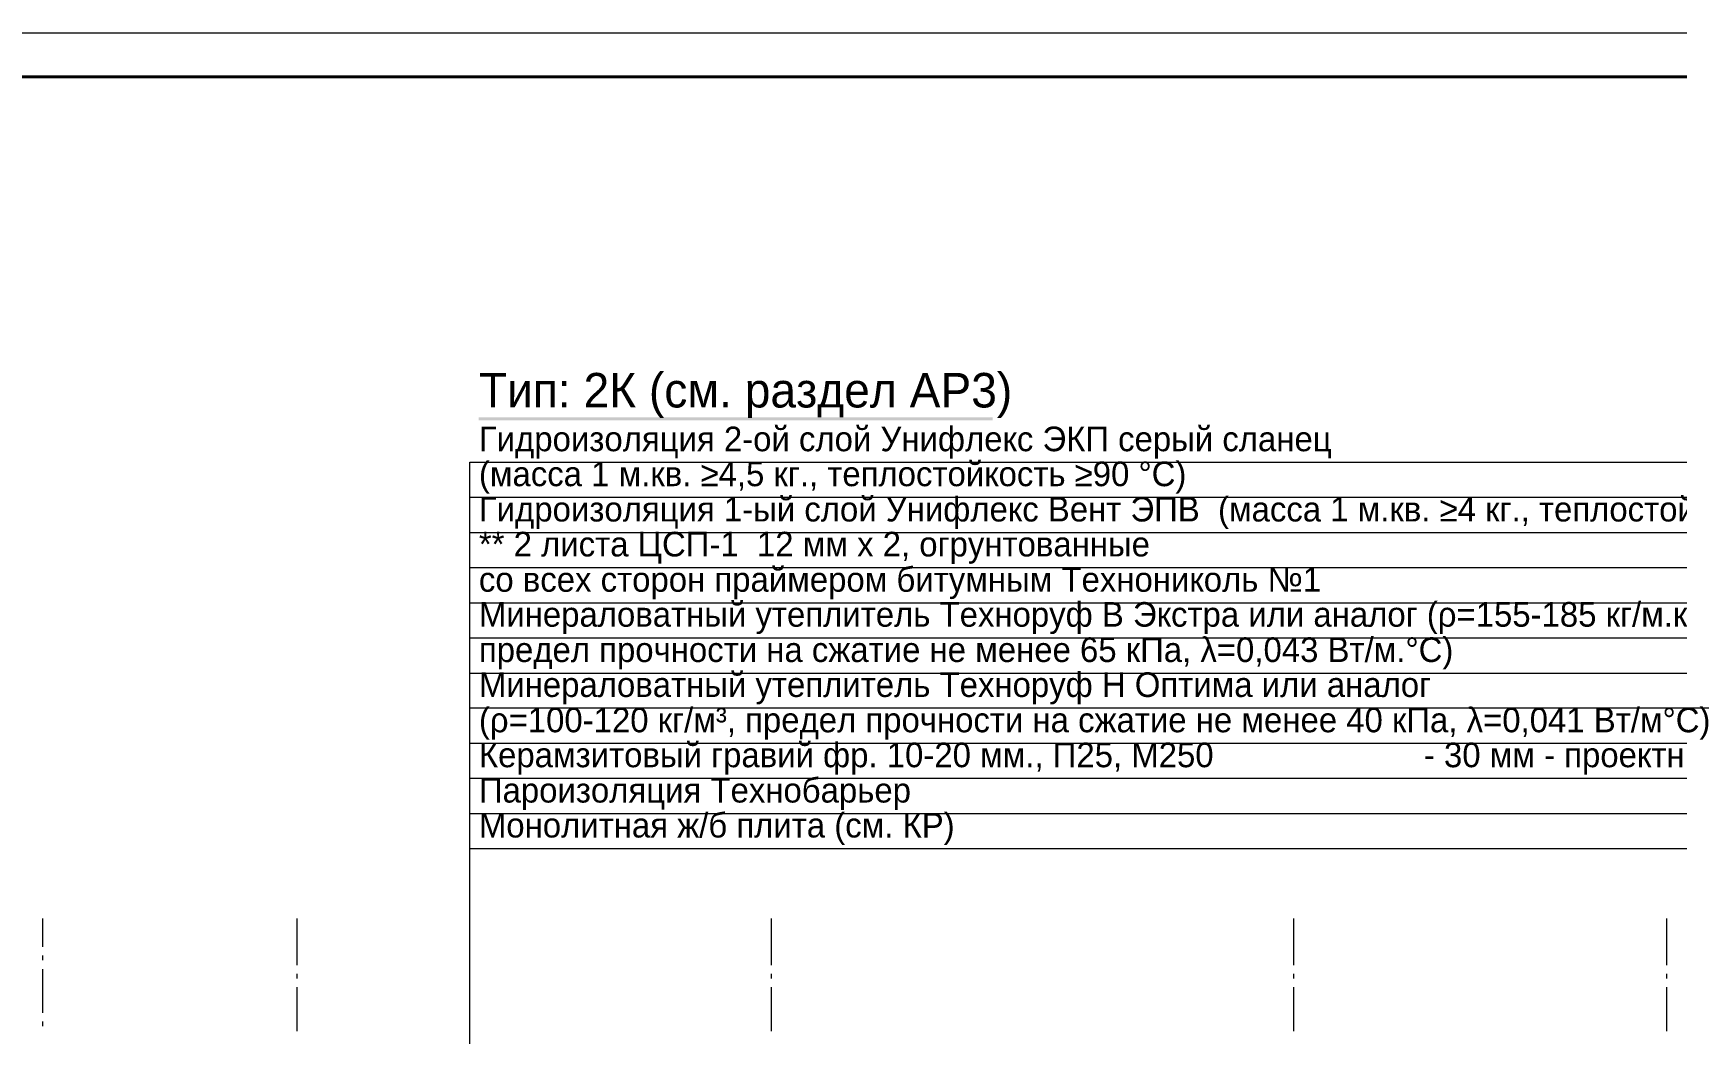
# Model space of a CAD drawing. Header units: millimetres. Extents: x -135211 to 49383, y -8033 to 228499.
# Drawn here: x -26356 to -7641, y 64669 to 76059 of the extents above; entities that cross this region are included whole.
import ezdxf

# ---------------------------------------------------------------- set-up
doc = ezdxf.new("R2010")
doc.units = ezdxf.units.MM
doc.layers.add('PDF _Геометрия', color=7, linetype='Continuous', true_color=0x1d1d1d)
doc.layers.add('PDF _Сплошная заливка', color=7, linetype='Continuous', true_color=0xffffff)
doc.layers.add('PDF _Текст', color=7, linetype='Continuous')

msp = doc.modelspace()

# ---------------------------------------------------------------- linework, layer by layer
at = {"layer": 'PDF _Геометрия', "color": 7, "lineweight": 18}
msp.add_lwpolyline([(-133207.6304183057, -8031.695598829233), (-133207.6304183057, 76058.68901655603), (45076.57221265367, 76058.68901655603)], dxfattribs=at)
at = {"layer": 'PDF _Геометрия', "color": 7, "lineweight": 40}
msp.add_lwpolyline([(-131209.583979415, 75559.17686692398), (44580.71092784949, 75559.17686692398), (44580.71092784949, -7533.461401820759), (-131209.583979415, -7533.461401820759)], dxfattribs=at)
at = {"layer": 'PDF _Геометрия', "color": 7, "lineweight": 9}
for points in [[(-21382.51022599715, 71169.48883887667), (-21382.51022599715, 66771.30399632346), (-21382.51022599715, 60773.0864079402)], [(-21378.22453165565, 71169.31054159802), (-3878.303495227796, 71169.31054159802)], [(-21378.22453165565, 70771.38898152001), (-3878.303495227796, 70771.38898152001)], [(-21378.22453165565, 70369.23003728998), (-3878.303495227796, 70369.23003728998)], [(-21378.22453165565, 69971.30846927765), (-3878.303495227796, 69971.30846927765)], [(-21378.22453165565, 69569.1495250476), (-3878.303495227796, 69569.1495250476)], [(-21378.22453165565, 69171.22795703527), (-3878.303495227796, 69171.22795703527)], [(-21378.22453165565, 68769.06949679843), (-3878.303495227796, 68769.06949679843)], [(-21378.22453165565, 68371.14745272722), (-3878.303495227796, 68371.14745272722)], [(-21378.22453165565, 67969.02046791614), (-3878.303495227796, 67969.02046791614)], [(-21378.22453165565, 67571.0354650591), (-3878.303495227796, 67571.0354650591)], [(-21378.22453165565, 67168.9239759643), (-3878.303495227796, 67168.9239759643)], [(-21378.22453165565, 66771.01887958893), (-3878.303495227796, 66771.01887958893)], [(-26243.32753368952, 65653.09628194557), (-26243.32753368952, 65974.84247699844)], [(-23347.8948413818, 65441.85778492149), (-23347.8948413818, 65975.25048501928)], [(-17943.08714907405, 65441.55148104368), (-17943.08714907405, 65974.95091190768)], [(-11994.28907215092, 65441.44148518024), (-11994.28907215092, 65974.85440238837)], [(-7747.654456766279, 65441.77328558862), (-7747.654456766279, 65975.1709838508)], [(-26243.32753368952, 65500.7215639056), (-26243.32753368952, 65551.51313658558)], [(-26243.32753368952, 64899.55602465655), (-26243.32753368952, 65399.0727240894)], [(-23347.8948413818, 65289.4696202983), (-23347.8948413818, 65344.46629358977)], [(-17943.08714907405, 65289.16237103508), (-17943.08714907405, 65344.17755060759)], [(-11994.28907215092, 65289.06969671095), (-11994.28907215092, 65344.09924487548)], [(-7747.654456766279, 65289.37367383543), (-7747.654456766279, 65344.40691550196)], [(-23347.8948413818, 64692.58713228866), (-23347.8948413818, 65192.07813570645)], [(-17943.08714907405, 64692.26151113628), (-17943.08714907405, 65191.78844767043)], [(-11994.28907215092, 64692.14961486293), (-11994.28907215092, 65191.7274564062)], [(-7747.654456766279, 64692.47723351401), (-7747.654456766279, 65192.00825047127)], [(-26243.32753368952, 64747.18130661656), (-26243.32753368952, 64802.17279655708)]]:
    msp.add_lwpolyline(points, dxfattribs=at)
at = {"layer": 'PDF _Сплошная заливка', "color": 7, "lineweight": 0, "transparency": 33554559}
msp.add_solid([(-21279.38966124551, 71681.4721838867), (-15424.93811061251, 71681.4721838867), (-21279.38966124551, 71647.60416091395), (-15424.93811061251, 71647.60416091395)], dxfattribs=at)

# ---------------------------------------------------------------- texts
at = {"layer": 'PDF _Текст', "attachment_point": 4, "style": ''}
for s, insert, char_height in [('Тип: 2К (см. раздел АР3)', (-21276.52199452004, 71930.33436076317), 393.1484823330473), ('Гидроизоляция 2-ой слой Унифлекс ЭКП серый сланец', (-21276.52199452004, 71392.7323374031), 280.2619680032936), ('(масса 1 м.кв. ≥4,5 кг., теплостойкость ≥90 °С)', (-21276.52199452004, 70994.80762350502), 280.2619680032936), ('Гидроизоляция 1-ый слой Унифлекс Вент ЭПВ  (масса 1 м.кв. ≥4 кг., теплостойкость ≥90 °С)', (-21276.52199452004, 70592.64983976269), 280.2619680032936), ('** 2 листа ЦСП-1  12 мм х 2, огрунтованные', (-21276.52199452004, 70194.72512586461), 280.2619680032936), ('со всех сторон праймером битумным Технониколь №1', (-21276.52199452004, 69792.56734212229), 280.2619680032936), ('Минераловатный утеплитель Техноруф В Экстра или аналог (ρ=155-185 кг/м.куб.,', (-21276.52199452004, 69394.64262822422), 280.2619680032936), ('предел прочности на сжатие не менее 65 кПа, λ=0,043 Вт/м.°С)', (-21276.52199452004, 68992.48592105102), 280.2619680032936), ('Минераловатный утеплитель Техноруф Н Оптима или аналог', (-21276.52199452004, 68594.56120715296), 280.2619680032936), ('(ρ=100-120 кг/м³, предел прочности на сжатие не менее 40 кПа, λ=0,041 Вт/м°С)', (-21276.52199452004, 68192.40342341062), 280.2619680032936), ('Керамзитовый гравий фр. 10-20 мм., П25, М250                       - 30 мм - проектн. отм.', (-21276.52199452004, 67794.47870951255), 280.2619680032936), ('Пароизоляция Технобарьер', (-21276.52199452004, 67392.32092577021), 280.2619680032936), ('Монолитная ж/б плита (см. КР)', (-21276.52199452004, 66994.39701929901), 280.2619680032936)]:
    msp.add_mtext(s, dxfattribs=dict(at, insert=insert, char_height=char_height))

doc.saveas('drawing.dxf')
